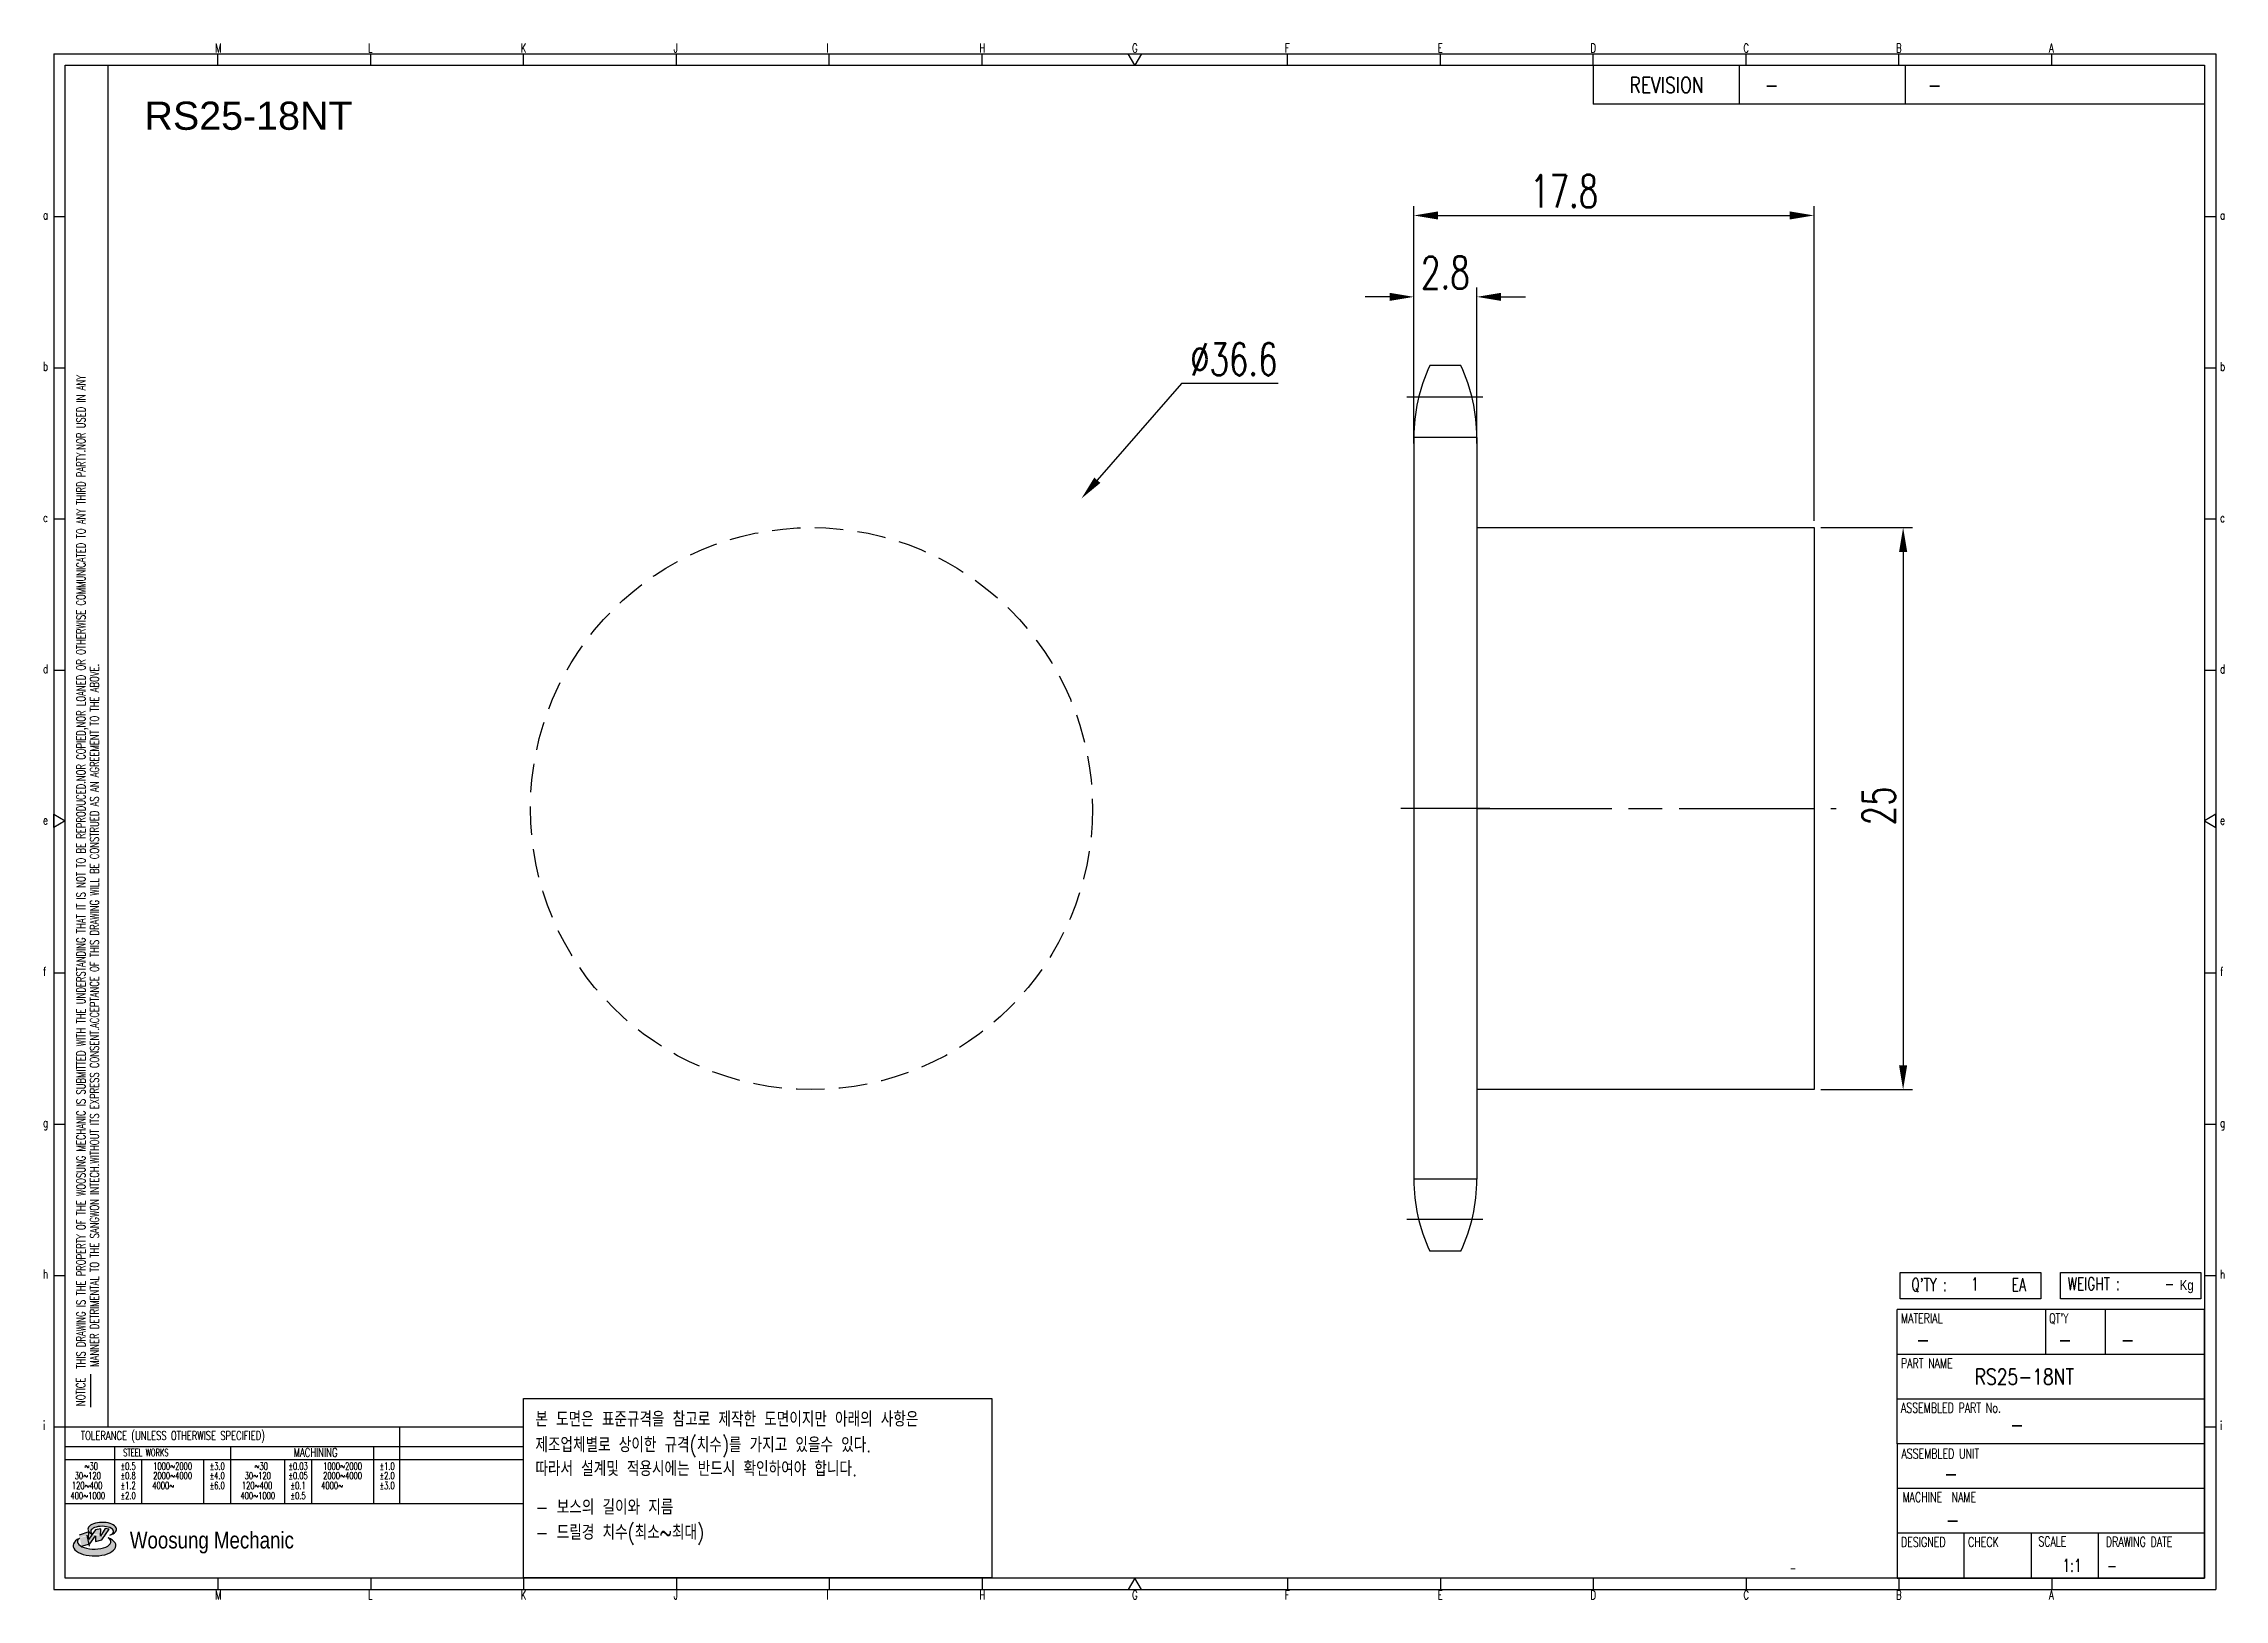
# Model space of a CAD drawing. Header units: millimetres. Extents: x -0.5 to 96.6, y -0.4 to 68.8.
import ezdxf
from ezdxf.enums import TextEntityAlignment as Align

# ---------------------------------------------------------------- set-up
doc = ezdxf.new("R2010")
doc.units = ezdxf.units.MM
for name, pattern in [('AM_ISO02W050', [7.5, 6, -1.5]), ('AM_ISO02W050x2', [3.75, 3, -0.75]), ('AM_ISO08W050', [18, 12, -1.5, 3, -1.5]), ('AM_ISO08W050x2', [9, 6, -0.75, 1.5, -0.75]), ('HIDDEN', [9.525, 6.35, -3.175])]:
    doc.linetypes.add(name, pattern=pattern)
for name, color, linetype, lineweight in [('AM_3N', 6, 'AM_ISO02W050', 25), ('AM_7', 4, 'AM_ISO08W050', 25), ('AM_7N', 4, 'AM_ISO08W050', 25)]:
    doc.layers.add(name, color=color, linetype=linetype, lineweight=lineweight)
for name, color, linetype in [('S-DIM', 7, 'Continuous'), ('TITLE', 7, 'Continuous'), ('도면레이아웃', 7, 'Continuous')]:
    doc.layers.add(name, color=color, linetype=linetype)
doc.styles.add('HAN', font='ROMANS.shx', dxfattribs={"width": 0.7, "bigfont": 'whgtxt.shx'})
doc.styles.add('HKD_ST2', font='romans.shx', dxfattribs={"width": 0.7, "height": 4, "bigfont": '@extfont2.shx'})
doc.styles.add('HSG', font='SIMPLEX.shx', dxfattribs={"width": 0.7, "bigfont": 'HSG.shx'})
doc.styles.add('ROMANS', font='romans.shx', dxfattribs={"width": 0.7, "bigfont": 'whgtxt.shx'})
doc.styles.add('SLDTEXTSTYLE4', font='arial.ttf', dxfattribs={"width": 0.8})
doc.styles.get("Standard").update_dxf_attribs({"font": 'arial.ttf'})
doc.dimstyles.new('APP2', dxfattribs={"dimscale": 0.6, "dimtxt": 2.4, "dimasz": 1.8, "dimexe": 0.7, "dimexo": 0.5, "dimgap": 0.6, "dimtad": 1, "dimtoh": 1, "dimdec": 1, "dimrnd": 0.01, "dimzin": 9, "dimdsep": 46, "dimtxsty": 'HSG', "dimcen": 0, "dimclrd": 1, "dimclre": 1, "dimclrt": 256, "dimazin": 2, "dimtp": 1, "dimtm": 1, "dimtfac": 0.5, "dimtdec": 1, "dimtofl": 0, "dimtmove": 0, "dimatfit": 3, "dimfxl": 0, "dimtvp": 1, "dimtolj": 2, "dimlwd": -1, "dimlwe": -1, "dimarcsym": 0})

# ---------------------------------------------------------------- blocks, each defined once
blk = doc.blocks.new('tyuijfsdgj')
for p, q in [((-68014.762, 458.6), (-67999.762, 458.6)), ((-67999.762, 458.6), (-67999.762, 433.6)), ((-67999.762, 433.6), (-68014.762, 433.6))]:
    blk.add_line(p, q)
at = {"layer": 'AM_7N', "linetype": 'AM_ISO08W050x2'}
blk.add_line((-68014.762, 446.1), (-67998.779, 446.1), dxfattribs=at)
blk = doc.blocks.new('*D4')
at = {"layer": 'Defpoints', "color": 0, "transparency": 16777216}
for p in [(78.301, 47.233), (78.301, 22.233), (82.264, 22.233)]:
    blk.add_point(p, dxfattribs=at)
at = {"layer": 'S-DIM', "color": 1, "transparency": 16777216}
for p, q in [((78.601, 47.233), (82.684, 47.233)), ((82.264, 46.153), (82.264, 23.313)), ((78.601, 22.233), (82.684, 22.233))]:
    blk.add_line(p, q, dxfattribs=at)
for points in [[(82.084, 46.153), (82.444, 46.153), (82.264, 47.233)], [(82.084, 23.313), (82.444, 23.313), (82.264, 22.233)]]:
    blk.add_solid(points, dxfattribs=at)
at = {"layer": 'S-DIM', "transparency": 16777216, "insert": (81.184, 34.855), "char_height": 1.44, "attachment_point": 5, "rotation": 90, "style": 'HSG'}
blk.add_mtext('\\A2;25', dxfattribs=at)
blk = doc.blocks.new('*D5')
at = {"layer": 'Defpoints', "color": 0, "transparency": 16777216}
for p in [(63.301, 57.494), (60.501, 50.668), (63.301, 50.668)]:
    blk.add_point(p, dxfattribs=at)
at = {"layer": 'S-DIM', "color": 1, "transparency": 16777216}
for p, q in [((59.421, 57.494), (58.341, 57.494)), ((60.501, 50.968), (60.501, 57.914)), ((63.301, 50.968), (63.301, 57.914)), ((64.381, 57.494), (65.461, 57.494))]:
    blk.add_line(p, q, dxfattribs=at)
for points in [[(59.421, 57.674), (59.421, 57.314), (60.501, 57.494)], [(64.381, 57.674), (64.381, 57.314), (63.301, 57.494)]]:
    blk.add_solid(points, dxfattribs=at)
at = {"layer": 'S-DIM', "transparency": 16777216, "insert": (61.901, 58.574), "char_height": 1.44, "attachment_point": 5, "style": 'HSG'}
blk.add_mtext('\\A2;2.8', dxfattribs=at)
blk = doc.blocks.new('*D6')
at = {"layer": 'Defpoints', "color": 0, "transparency": 16777216}
for p in [(78.301, 61.115), (60.501, 51.236), (78.301, 47.233)]:
    blk.add_point(p, dxfattribs=at)
at = {"layer": 'S-DIM', "color": 1, "transparency": 16777216}
for p, q in [((60.501, 51.536), (60.501, 61.535)), ((61.581, 61.115), (77.221, 61.115)), ((78.301, 47.533), (78.301, 61.535))]:
    blk.add_line(p, q, dxfattribs=at)
for points in [[(61.581, 61.295), (61.581, 60.935), (60.501, 61.115)], [(77.221, 61.295), (77.221, 60.935), (78.301, 61.115)]]:
    blk.add_solid(points, dxfattribs=at)
at = {"layer": 'S-DIM', "transparency": 16777216, "insert": (67.189, 62.195), "char_height": 1.44, "attachment_point": 5, "style": 'HSG'}
blk.add_mtext('\\A2;17.8', dxfattribs=at)
blk = doc.blocks.new('*D7')
at = {"layer": 'Defpoints', "color": 0, "transparency": 16777216}
for p in [(45.712, 48.523), (21.699, 20.944)]:
    blk.add_point(p, dxfattribs=at)
at = {"layer": 'S-DIM', "color": 1, "transparency": 16777216}
for p, q in [((50.166, 53.638), (46.421, 49.337)), ((54.462, 53.638), (50.166, 53.638))]:
    blk.add_line(p, q, dxfattribs=at)
blk.add_solid([(46.285, 49.455), (46.557, 49.219), (45.712, 48.523)], dxfattribs=at)
at = {"layer": 'S-DIM', "transparency": 16777216, "insert": (52.494, 54.718), "char_height": 1.44, "attachment_point": 5, "style": 'HSG'}
blk.add_mtext('\\A2;∅36.6', dxfattribs=at)
blk = doc.blocks.new('notice1')
at = {"color": 4}
blk.add_lwpolyline([(-22142.12, 1735.9), (-22053.8, 1735.9), (-22053.8, 1702.07), (-22142.12, 1702.07)], close=True, dxfattribs=at)
at = {"color": 4, "style": 'HAN', "width": 0.8}
for s, p in [('본 도면은 표준규격을 참고로 제작한 도면이지만 아래의 사항은', (-22139.9, 1730.62)), ('제조업체별로 상이한 규격(치수)를 가지고 있을수 있다.', (-22139.9, 1725.78)), ('따라서 설계및 적용시에는 반드시 확인하여야 합니다.', (-22139.9, 1721.28)), ('- 보스의 길이와 지름', (-22139.9, 1714.03)), ('- 드릴경 치수(최소~최대)', (-22139.9, 1709.27))]:
    blk.add_text(s, height=2.7949, dxfattribs=at).set_placement(p)
blk = doc.blocks.new('SUYWSHJH')
at = {"layer": '도면레이아웃'}
h = blk.add_hatch(color=10, dxfattribs=at)
h.paths.add_polyline_path([(1.544, 35.177), (1.554, 34.966), (1.779, 35.034), (2.054, 35.422), (1.908, 35.446), (1.728, 35.167), (1.741, 35.439), (1.547, 35.405), (1.292, 35.041), (1.295, 35.33), (0.943, 35.208), (1.03, 34.8), (1.336, 34.885)])
edge = h.paths.add_edge_path()
edge.add_ellipse((1.795, 35.421), major_axis=(-0.53, 0), ratio=0.487785, start_angle=122.36065, end_angle=403.39574)
edge.add_line((1.411, 35.244), (1.419, 35.261))
edge.add_ellipse((1.798, 35.344), major_axis=(-0.423, 0), ratio=0.444396, start_angle=131.58977, end_angle=386.19408, ccw=False)
edge = h.paths.add_edge_path()
edge.add_ellipse((1.512, 34.815), major_axis=(-0.793, 0), ratio=0.480113, start_angle=314.67633, end_angle=590.85213)
edge.add_ellipse((1.501, 34.958), major_axis=(-0.62, 0), ratio=0.43311, start_angle=331.7024, end_angle=574.42495, ccw=False)
for p, q in [((0, 90.118), (80.15, 90.118)), ((0, 90.118), (0, 33.191)), ((6.089, 89.693), (6.089, 90.118)), ((11.753, 89.693), (11.753, 90.118)), ((17.418, 89.693), (17.418, 90.118)), ((23.082, 89.693), (23.082, 90.118)), ((28.746, 89.693), (28.746, 90.118)), ((34.411, 89.693), (34.411, 90.118)), ((45.739, 89.693), (45.739, 90.118)), ((51.404, 89.693), (51.404, 90.118)), ((57.068, 89.693), (57.068, 90.118)), ((62.732, 89.693), (62.732, 90.118)), ((68.397, 89.693), (68.397, 90.118)), ((74.061, 89.693), (74.061, 90.118)), ((80.15, 90.118), (80.15, 33.191)), ((0, 84.085), (0.425, 84.085)), ((79.725, 84.085), (80.15, 84.085)), ((0, 78.478), (0.425, 78.478)), ((79.725, 78.478), (80.15, 78.478)), ((0, 72.87), (0.425, 72.87)), ((79.725, 72.87), (80.15, 72.87)), ((0, 67.262), (0.425, 67.262)), ((79.725, 67.262), (80.15, 67.262)), ((0, 56.047), (0.425, 56.047)), ((79.725, 56.047), (80.15, 56.047)), ((0, 50.439), (0.425, 50.439)), ((79.725, 50.439), (80.15, 50.439)), ((0, 44.832), (0.425, 44.832)), ((79.725, 44.832), (80.15, 44.832)), ((1.377, 39.947), (1.377, 41.174)), ((0, 39.224), (0.425, 39.224)), ((79.725, 39.224), (80.15, 39.224)), ((0, 33.191), (80.15, 33.191)), ((6.089, 33.616), (6.089, 33.191)), ((11.753, 33.616), (11.753, 33.191)), ((17.418, 33.616), (17.418, 33.191)), ((23.082, 33.616), (23.082, 33.191)), ((28.746, 33.616), (28.746, 33.191)), ((34.411, 33.616), (34.411, 33.191)), ((45.739, 33.616), (45.739, 33.191)), ((51.404, 33.616), (51.404, 33.191)), ((57.068, 33.616), (57.068, 33.191)), ((62.732, 33.616), (62.732, 33.191)), ((68.397, 33.616), (68.397, 33.191)), ((74.061, 33.616), (74.061, 33.191))]:
    blk.add_line(p, q)
at = {"color": 2}
for p, q in [((2.017, 39.224), (2.017, 89.693)), ((0.425, 39.224), (17.418, 39.224)), ((12.816, 39.224), (12.816, 36.382)), ((17.418, 33.616), (17.418, 39.224)), ((0.425, 38.487), (17.418, 38.487)), ((0.425, 38.012), (17.418, 38.012)), ((2.257, 38.487), (2.257, 36.382)), ((3.257, 38.012), (3.257, 36.382)), ((5.557, 38.012), (5.557, 36.382)), ((6.557, 38.5), (6.557, 36.382)), ((8.557, 38.012), (8.557, 36.382)), ((9.557, 38.026), (9.557, 36.382)), ((11.857, 38.487), (11.857, 36.382)), ((0.425, 36.382), (17.418, 36.382))]:
    blk.add_line(p, q, dxfattribs=at)
at = {"color": 6, "ltscale": 0.5}
for p, q in [((57.068, 89.693), (57.068, 88.246)), ((62.47, 89.693), (62.47, 88.246)), ((68.635, 89.693), (68.635, 88.246)), ((79.725, 88.246), (57.068, 88.246)), ((68.336, 38.59), (68.336, 43.563)), ((79.725, 43.563), (68.336, 43.563)), ((73.827, 43.563), (73.827, 41.905)), ((76.037, 43.563), (76.037, 41.905)), ((79.725, 38.59), (79.725, 43.563)), ((79.725, 41.905), (68.336, 41.905)), ((79.725, 40.248), (68.336, 40.248)), ((68.336, 38.59), (68.336, 33.616)), ((79.725, 38.59), (68.336, 38.59)), ((79.725, 33.616), (79.725, 38.59)), ((79.725, 36.932), (68.336, 36.932)), ((79.725, 35.274), (68.336, 35.274)), ((70.822, 33.616), (70.822, 35.274)), ((73.309, 33.616), (73.309, 35.274)), ((75.796, 33.616), (75.796, 35.274)), ((68.336, 33.616), (79.725, 33.616))]:
    blk.add_line(p, q, dxfattribs=at)
for points in [[(40.075, 89.693), (39.83, 90.118), (40.32, 90.118)], [(0.425, 89.693), (79.725, 89.693), (79.725, 33.616), (0.425, 33.616)], [(0.425, 61.679), (0, 61.433), (0, 61.924)], [(79.725, 61.679), (80.15, 61.433), (80.15, 61.924)], [(40.075, 33.616), (39.83, 33.191), (40.32, 33.191)]]:
    blk.add_lwpolyline(points, close=True)
at = {"layer": 'TITLE', "color": 20}
for p, q in [((68.449, 43.961), (68.449, 44.936)), ((68.449, 44.936), (73.654, 44.936)), ((73.654, 44.936), (73.654, 43.961)), ((74.39, 43.961), (74.39, 44.936)), ((74.39, 44.936), (79.595, 44.936)), ((79.595, 44.936), (79.595, 43.961)), ((73.654, 43.961), (68.449, 43.961)), ((79.595, 43.961), (74.39, 43.961))]:
    blk.add_line(p, q, dxfattribs=at)
at = {"layer": '도면레이아웃'}
for p, q in [((1.295, 35.33), (0.943, 35.208)), ((1.03, 34.8), (1.336, 34.885)), ((1.224, 35.208), (1.311, 34.8)), ((1.224, 35.208), (1.224, 35.208)), ((1.547, 35.405), (1.292, 35.041)), ((1.292, 35.041), (1.295, 35.33)), ((1.336, 34.885), (1.544, 35.177)), ((1.419, 35.261), (1.411, 35.244)), ((1.544, 35.177), (1.554, 34.966)), ((1.741, 35.439), (1.547, 35.405)), ((1.554, 34.966), (1.779, 35.034)), ((1.908, 35.446), (1.728, 35.167)), ((1.728, 35.167), (1.741, 35.439)), ((1.779, 35.034), (2.054, 35.422)), ((2.054, 35.422), (1.908, 35.446))]:
    blk.add_line(p, q, dxfattribs=at)
for centre, major_axis, ratio, start_param, end_param in [((1.795, 35.421), (-0.53, 0), 0.487785, 2.135596, 7.040584), ((1.512, 34.815), (-0.793, 0), 0.480113, 5.492138, 10.312315), ((1.501, 34.958), (-0.62, 0), 0.43311, 5.789299, 10.025607), ((1.798, 35.344), (-0.423, 0), 0.444396, 2.296675, 6.740358)]:
    blk.add_ellipse(centre, major_axis=major_axis, ratio=ratio, start_param=start_param, end_param=end_param, dxfattribs=at)
at = {"color": 4, "style": 'HKD_ST2', "width": 0.7}
for s, p in [('M', (5.988, 90.164)), ('L', (11.652, 90.164)), ('K', (17.316, 90.164)), ('J', (22.981, 90.164)), ('I', (28.645, 90.164)), ('H', (34.309, 90.164)), ('G', (39.974, 90.164)), ('F', (45.638, 90.164)), ('E', (51.302, 90.164)), ('D', (56.967, 90.164)), ('C', (62.631, 90.164)), ('B', (68.295, 90.164)), ('A', (73.96, 90.164)), ('a', (-0.395, 83.976)), ('a', (80.305, 83.97)), ('b', (-0.395, 78.368)), ('b', (80.305, 78.362)), ('c', (-0.395, 72.76)), ('c', (80.305, 72.754)), ('d', (-0.395, 67.153)), ('d', (80.305, 67.147)), ('e', (-0.395, 61.545)), ('e', (80.305, 61.539)), ('f', (-0.395, 55.937)), ('f', (80.305, 55.931)), ('g', (-0.395, 50.33)), ('g', (80.305, 50.324)), ('h', (-0.395, 44.722)), ('h', (80.305, 44.716)), ('i', (-0.395, 39.114)), ('i', (80.305, 39.108)), ('M', (5.988, 32.824)), ('L', (11.652, 32.824)), ('K', (17.316, 32.824)), ('J', (22.981, 32.824)), ('I', (28.645, 32.824)), ('H', (34.309, 32.824)), ('G', (39.974, 32.824)), ('F', (45.638, 32.824)), ('E', (51.302, 32.824)), ('D', (56.967, 32.824)), ('C', (62.631, 32.824)), ('B', (68.295, 32.824)), ('A', (73.96, 32.824))]:
    blk.add_text(s, height=0.326, dxfattribs=at).set_placement(p)
for s, height, style, width, p in [('REVISION', 0.5806, 'HAN', 0.8, (58.415, 88.664)), ('-', 0.581, 'HAN', 0.8, (63.426, 88.664)), ('-', 0.581, 'HAN', 0.8, (69.468, 88.664)), ("Q'TY : ", 0.4746, 'HKD_ST2', 0.7, (68.857, 44.253)), ('1', 0.475, 'HKD_ST2', 0.7, (71.071, 44.275)), ('EA', 0.4746, 'HKD_ST2', 0.7, (72.578, 44.253)), ('WEIGHT : ', 0.4746, 'HKD_ST2', 0.7, (74.65, 44.286)), ('-', 0.581, 'HAN', 0.8, (69.029, 42.157)), ('-', 0.581, 'HAN', 0.8, (74.289, 42.157)), ('-', 0.581, 'HAN', 0.8, (76.623, 42.157)), ('-', 0.581, 'HAN', 0.8, (72.515, 39.013)), ('-', 0.581, 'HAN', 0.8, (70.067, 37.189)), ('-', 0.581, 'HAN', 0.8, (70.126, 35.48)), ('1:1', 0.4746, 'HKD_ST2', 0.7, (74.458, 33.848)), ('-', 0.475, 'HKD_ST2', 0.7, (76.112, 33.837))]:
    blk.add_text(s, height=height, dxfattribs=dict(style=style, width=width)).set_placement(p)
at = {"color": 2, "style": 'HKD_ST2', "width": 0.7}
for s, p in [(' THIS DRAWING IS THE PROPERTY OF THE WOOSUNG MECHANIC IS SUBMITTED WITH THE UNDERSTANDING THAT IT IS NOT TO BE REPRODUCED.NOR COPIED,NOR LOANED OR OTHERWISE COMMUNICATED TO ANY THIRD PARTY.NOR USED IN ANY', (1.173, 41.217)), ('MANNER DETRIMENTAL TO THE SANGWON INTECH.WITHOUT ITS EXPRESS CONSENT.ACCEPTANCE OF THIS DRAWING WILL BE CONSTRUED AS AN AGREEMENT TO THE ABOVE.', (1.672, 41.447))]:
    blk.add_text(s, height=0.326266, rotation=90, dxfattribs=at).set_placement(p)
at = {"style": 'HKD_ST2', "width": 0.7}
blk.add_text('-', height=0.475, dxfattribs=at).set_placement((78.613, 44.286), align=Align.RIGHT)
at = {"color": 4, "style": 'HKD_ST2', "width": 0.7}
for s, height, p in [('MATERIAL', 0.3651, (68.474, 43.425)), ("QT'Y", 0.3651, (73.965, 43.425)), ('PART NAME', 0.3651, (68.474, 41.756)), ('ASSEMBLED PART No.', 0.36511, (68.474, 40.109)), ('ASSEMBLED UNIT', 0.36511, (68.49, 38.408)), ('MACHINE  NAME', 0.36511, (68.532, 36.794)), ('DESIGNED', 0.3651, (68.474, 35.136)), ('CHECK', 0.3651, (70.961, 35.136)), ('SCALE', 0.3651, (73.566, 35.153)), ('DRAWING DATE', 0.36511, (76.071, 35.141))]:
    blk.add_text(s, height=height, dxfattribs=at).set_placement(p, align=Align.TOP_LEFT)
at = {"style": 'HKD_ST2', "width": 0.7}
blk.add_text('NOTICE', height=0.3263, rotation=90, dxfattribs=at).set_placement((1.163, 39.988))
for s, height, style, width, p in [('TOLERANCE (UNLESS OTHERWISE SPECIFIED)', 0.32627, 'HKD_ST2', 0.7, (4.417, 38.896)), ('-', 0.326, 'ROMANS', 0.65, (64.469, 33.975))]:
    blk.add_text(s, height=height, dxfattribs=dict(style=style, width=width)).set_placement(p, align=Align.MIDDLE_CENTER)
at = {"color": 4, "style": 'HKD_ST2', "width": 0.7}
for s, height, p in [('STEEL WORKS', 0.26101, (3.416, 38.268)), ('MACHINING', 0.3263, (9.707, 38.27)), ('%%P0.5', 0.261, (2.757, 37.762)), ('%%P0.8', 0.261, (2.757, 37.411)), ('%%P3.0', 0.261, (6.057, 37.762)), ('%%P4.0', 0.261, (6.057, 37.411)), ('%%P0.03', 0.261, (9.057, 37.762)), ('%%P0.05', 0.261, (9.057, 37.411)), ('%%P1.0', 0.261, (12.357, 37.762)), ('%%P2.0', 0.261, (12.357, 37.411)), ('%%P1.2', 0.261, (2.757, 37.045)), ('%%P2.0', 0.261, (2.757, 36.67)), ('%%P6.0', 0.261, (6.057, 37.045)), ('%%P0.1', 0.261, (9.057, 37.045)), ('%%P0.5', 0.261, (9.057, 36.67)), ('%%P3.0', 0.261, (12.357, 37.045))]:
    blk.add_text(s, height=height, dxfattribs=at).set_placement(p, align=Align.MIDDLE)
for s, height, p in [('30%%126120', 0.261, (1.263, 37.411)), ('%%12630', 0.261, (1.389, 37.762)), ('2000%%1264000', 0.26101, (4.407, 37.411)), ('1000%%1262000', 0.26101, (4.407, 37.762)), ('30%%126120', 0.261, (7.563, 37.411)), ('%%12630', 0.261, (7.689, 37.762)), ('2000%%1264000', 0.26101, (10.707, 37.411)), ('1000%%1262000', 0.26101, (10.707, 37.762)), ('400%%1261000', 0.26101, (1.263, 36.67)), ('120%%126400', 0.26101, (1.237, 37.045)), ('4000%%126', 0.261, (4.061, 37.045)), ('400%%1261000', 0.26101, (7.563, 36.67)), ('120%%126400', 0.26101, (7.537, 37.045)), ('4000%%126', 0.261, (10.321, 37.045))]:
    blk.add_text(s, height=height, dxfattribs=at).set_placement(p, align=Align.MIDDLE_CENTER)
at = {"color": 1, "style": 'SLDTEXTSTYLE4', "width": 0.8}
blk.add_text('Woosung Mechanic', height=0.61957, dxfattribs=at).set_placement((2.822, 34.711))
at = {"layer": 'TITLE', "width": 0.8}
blk.add_text('Kg', height=0.3789, dxfattribs=at).set_placement((78.807, 44.286))

msp = doc.modelspace()

# ---------------------------------------------------------------- linework, layer by layer
for p, q in [((62.594, 54.436), (61.207, 54.436)), ((60.501, 51.236), (60.501, 18.247)), ((63.301, 51.236), (63.301, 18.247)), ((62.594, 15.047), (61.207, 15.047))]:
    msp.add_line(p, q)
at = {"color": 2, "linetype": 'HIDDEN', "ltscale": 0.2}
msp.add_circle((33.705, 34.733), 12.5, dxfattribs=at)
for centre, start, end in [((68.101, 51.236), 155.09894, 180), ((55.701, 51.236), 0, 24.90106), ((68.101, 18.247), 180, 204.90106), ((55.701, 18.247), 335.09894, 0)]:
    msp.add_arc(centre, 7.6, start, end)
at = {"layer": 'AM_3N', "linetype": 'AM_ISO02W050x2'}
for p, q in [((63.301, 51.236), (60.501, 51.236)), ((63.301, 18.247), (60.501, 18.247))]:
    msp.add_line(p, q, dxfattribs=at)
at = {"layer": 'AM_7', "linetype": 'AM_ISO08W050x2'}
for p, q in [((63.574, 53.034), (60.191, 53.034)), ((63.882, 34.733), (59.919, 34.733)), ((63.574, 16.449), (60.191, 16.449))]:
    msp.add_line(p, q, dxfattribs=at)

# ---------------------------------------------------------------- block references
for name, p, xscale, yscale, zscale in [('SUYWSHJH', (0, -39.83), 1.2, 1.2, 1.2), ('notice1', (5243.607, -400.96), 0.235872, 0.235872, 0.235872)]:
    msp.add_blockref(name, p, dxfattribs=dict(xscale=xscale, yscale=yscale, zscale=zscale))
at = {"layer": 'S-DIM'}
msp.add_blockref('tyuijfsdgj', (68078.063, -411.367), dxfattribs=at)

# ---------------------------------------------------------------- texts
at = {"color": 2}
msp.add_text('RS25-18NT', height=1.2538, dxfattribs=at).set_placement((4.04, 64.925))
at = {"style": 'HAN', "width": 0.8}
msp.add_text('RS25-18NT', height=0.6967, dxfattribs=at).set_placement((85.449, 9.113))

# ---------------------------------------------------------------- dimensions: what is measured, and where the dimension line sits
at = {"layer": 'S-DIM'}
for base, p1, p2, picture, middle in [((78.301, 61.115), (60.501, 51.236), (78.301, 47.233), '*D6', (67.189, 61.115)), ((63.301, 57.494), (60.501, 50.668), (63.301, 50.668), '*D5', (61.901, 57.494))]:
    dim = msp.add_linear_dim(base=base, p1=p1, p2=p2, dimstyle='APP2', dxfattribs=at)
    dim.commit()
    dim.dimension.update_dxf_attribs({"geometry": picture, "text_midpoint": middle, "dimtype": 160})
dim = msp.add_diameter_dim_2p(p1=(21.699, 20.944), p2=(45.712, 48.523), dimstyle='APP2', dxfattribs=at)
dim.commit()
dim.dimension.update_dxf_attribs({"geometry": '*D7', "text_midpoint": (52.494, 53.638), "dimtype": 163})
dim = msp.add_linear_dim(base=(82.264, 22.233), p1=(78.301, 47.233), p2=(78.301, 22.233), angle=90, dimstyle='APP2', dxfattribs=at)
dim.commit()
dim.dimension.update_dxf_attribs({"geometry": '*D4', "text_midpoint": (82.264, 34.855), "dimtype": 160})

doc.saveas('drawing.dxf')
